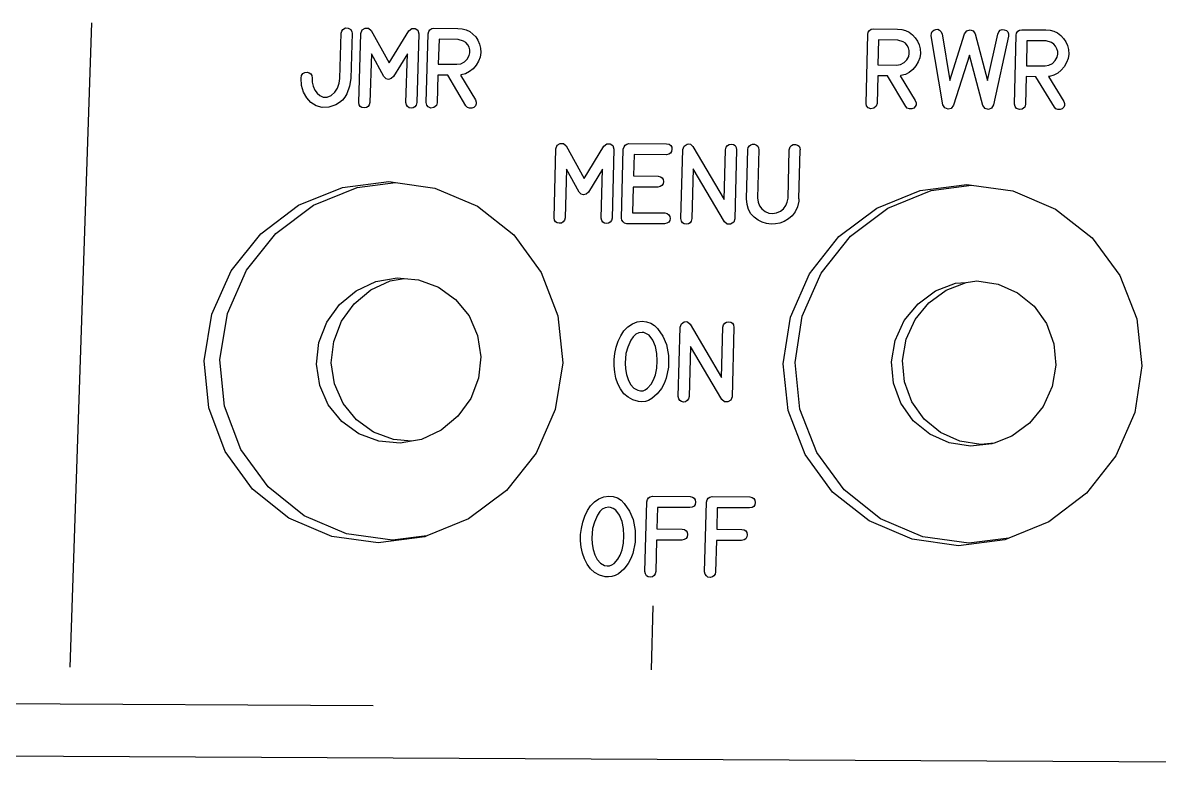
# Model space of a CAD drawing. Extents: x -153 to 26, y -61 to 55.
# Drawn here: x -111.4 to -61.1, y -60.5 to -27.4 of the extents above; entities that cross this region are included whole.
import ezdxf

# ---------------------------------------------------------------- set-up
doc = ezdxf.new("R2010")
doc.units = 0
doc.header["$MEASUREMENT"] = 0
doc.layers.get('0').update_dxf_attribs({"linetype": 'CONTINUOUS'})

msp = doc.modelspace()

# ---------------------------------------------------------------- linework, layer by layer
for p, q in [((-108.403, -27.419), (-109.358, -55.954)), ((-97.256, -27.714), (-97.148, -27.651)), ((-97.148, -27.651), (-97.022, -27.654)), ((-97.022, -27.654), (-96.913, -27.714)), ((-96.401, -27.734), (-96.275, -27.656)), ((-96.275, -27.656), (-96.125, -27.664)), ((-96.125, -27.664), (-95.999, -27.767)), ((-94.334, -27.775), (-94.203, -27.674)), ((-94.203, -27.674), (-94.054, -27.668)), ((-94.054, -27.668), (-93.935, -27.747)), ((-93.4, -27.733), (-93.321, -27.681)), ((-93.321, -27.681), (-93.227, -27.663)), ((-93.227, -27.663), (-92.158, -27.669)), ((-92.158, -27.669), (-91.972, -27.685)), ((-91.972, -27.685), (-91.799, -27.732)), ((-73.846, -27.711), (-73.752, -27.694)), ((-73.752, -27.694), (-72.683, -27.699)), ((-97.393, -29.887), (-97.332, -27.884)), ((-97.332, -27.884), (-97.312, -27.791)), ((-97.312, -27.791), (-97.256, -27.714)), ((-96.913, -27.714), (-96.857, -27.825)), ((-96.85, -27.887), (-96.911, -29.889)), ((-96.857, -27.825), (-96.85, -27.887)), ((-96.548, -30.945), (-96.456, -27.892)), ((-96.456, -27.892), (-96.401, -27.734)), ((-95.999, -27.767), (-95.214, -29.2)), ((-95.214, -29.2), (-94.334, -27.775)), ((-93.888, -27.905), (-93.979, -30.958)), ((-93.935, -27.747), (-93.888, -27.905)), ((-93.565, -30.958), (-93.475, -27.904)), ((-93.475, -27.904), (-93.455, -27.811)), ((-93.455, -27.811), (-93.4, -27.733)), ((-92.997, -28.152), (-93.029, -29.257)), ((-92.148, -28.156), (-92.997, -28.152)), ((-91.907, -28.228), (-92.148, -28.156)), ((-91.799, -27.732), (-91.64, -27.81)), ((-91.64, -27.81), (-91.495, -27.918)), ((-91.495, -27.918), (-91.37, -28.05)), ((-91.37, -28.05), (-91.273, -28.198)), ((-91.273, -28.198), (-91.203, -28.363)), ((-74.074, -30.989), (-73.999, -27.934)), ((-73.999, -27.934), (-73.98, -27.842)), ((-73.98, -27.842), (-73.925, -27.764)), ((-73.925, -27.764), (-73.846, -27.711)), ((-73.52, -28.182), (-73.547, -29.288)), ((-72.671, -28.186), (-73.52, -28.182)), ((-72.683, -27.699), (-72.497, -27.716)), ((-72.43, -28.258), (-72.671, -28.186)), ((-72.497, -27.716), (-72.324, -27.763)), ((-72.324, -27.763), (-72.165, -27.84)), ((-72.165, -27.84), (-72.019, -27.949)), ((-72.019, -27.949), (-71.894, -28.081)), ((-71.894, -28.081), (-71.795, -28.229)), ((-71.194, -27.995), (-71.179, -27.885)), ((-70.67, -31.051), (-71.194, -27.995)), ((-71.179, -27.885), (-71.14, -27.801)), ((-71.14, -27.801), (-71.077, -27.743)), ((-71.077, -27.743), (-70.991, -27.712)), ((-70.991, -27.712), (-70.899, -27.711)), ((-70.899, -27.711), (-70.822, -27.743)), ((-70.822, -27.743), (-70.758, -27.808)), ((-70.758, -27.808), (-70.709, -27.906)), ((-70.709, -27.906), (-70.36, -29.978)), ((-70.36, -29.978), (-69.709, -27.911)), ((-69.709, -27.911), (-69.61, -27.782)), ((-69.61, -27.782), (-69.468, -27.736)), ((-69.468, -27.736), (-69.33, -27.778)), ((-69.33, -27.778), (-69.242, -27.913)), ((-69.242, -27.913), (-68.687, -29.983)), ((-68.687, -29.983), (-68.236, -27.919)), ((-67.762, -28.013), (-68.427, -31.062)), ((-68.236, -27.919), (-68.189, -27.819)), ((-68.189, -27.819), (-68.126, -27.755)), ((-68.126, -27.755), (-68.046, -27.725)), ((-68.046, -27.725), (-67.949, -27.73)), ((-67.949, -27.73), (-67.858, -27.764)), ((-67.858, -27.764), (-67.797, -27.823)), ((-67.797, -27.823), (-67.765, -27.906)), ((-67.765, -27.906), (-67.762, -28.013)), ((-67.496, -31.022), (-67.426, -27.968)), ((-67.426, -27.968), (-67.407, -27.875)), ((-67.407, -27.875), (-67.353, -27.797)), ((-67.353, -27.797), (-67.274, -27.744)), ((-67.274, -27.744), (-67.18, -27.727)), ((-67.18, -27.727), (-66.111, -27.732)), ((-66.111, -27.732), (-65.924, -27.749)), ((-65.924, -27.749), (-65.752, -27.796)), ((-65.752, -27.796), (-65.592, -27.873)), ((-65.592, -27.873), (-65.446, -27.982)), ((-65.446, -27.982), (-65.32, -28.114)), ((-65.32, -28.114), (-65.222, -28.262)), ((-91.81, -28.3), (-91.907, -28.228)), ((-91.728, -28.396), (-91.81, -28.3)), ((-91.668, -28.507), (-91.728, -28.396)), ((-91.638, -28.624), (-91.668, -28.507)), ((-91.638, -28.747), (-91.638, -28.624)), ((-91.203, -28.363), (-91.16, -28.544)), ((-91.16, -28.544), (-91.149, -28.744)), ((-72.332, -28.33), (-72.43, -28.258)), ((-72.249, -28.426), (-72.332, -28.33)), ((-72.189, -28.537), (-72.249, -28.426)), ((-72.159, -28.654), (-72.189, -28.537)), ((-72.158, -28.778), (-72.159, -28.654)), ((-71.795, -28.229), (-71.725, -28.394)), ((-71.725, -28.394), (-71.681, -28.575)), ((-71.681, -28.575), (-71.669, -28.775)), ((-66.946, -28.215), (-66.971, -29.321)), ((-66.097, -28.22), (-66.946, -28.215)), ((-65.856, -28.291), (-66.097, -28.22)), ((-65.758, -28.363), (-65.856, -28.291)), ((-65.676, -28.459), (-65.758, -28.363)), ((-65.615, -28.57), (-65.676, -28.459)), ((-65.585, -28.688), (-65.615, -28.57)), ((-65.584, -28.811), (-65.585, -28.688)), ((-65.222, -28.262), (-65.151, -28.427)), ((-65.151, -28.427), (-65.107, -28.608)), ((-65.107, -28.608), (-65.095, -28.808)), ((-95.997, -28.793), (-96.061, -30.947)), ((-95.44, -29.805), (-95.997, -28.793)), ((-94.401, -28.796), (-95.022, -29.807)), ((-94.465, -30.955), (-94.401, -28.796)), ((-92.034, -29.236), (-91.876, -29.156)), ((-91.876, -29.156), (-91.748, -29.033)), ((-91.748, -29.033), (-91.668, -28.877)), ((-91.668, -28.877), (-91.638, -28.747)), ((-91.246, -29.123), (-91.353, -29.303)), ((-91.178, -28.937), (-91.246, -29.123)), ((-91.149, -28.744), (-91.178, -28.937)), ((-72.552, -29.266), (-72.394, -29.187)), ((-72.394, -29.187), (-72.267, -29.064)), ((-72.267, -29.064), (-72.187, -28.908)), ((-72.187, -28.908), (-72.158, -28.778)), ((-71.764, -29.154), (-71.871, -29.334)), ((-71.697, -28.968), (-71.764, -29.154)), ((-71.669, -28.775), (-71.697, -28.968)), ((-69.498, -28.85), (-70.196, -31.077)), ((-68.899, -31.084), (-69.498, -28.85)), ((-65.819, -29.22), (-65.692, -29.097)), ((-65.692, -29.097), (-65.612, -28.941)), ((-65.612, -28.941), (-65.584, -28.811)), ((-65.189, -29.187), (-65.295, -29.367)), ((-65.122, -29.001), (-65.189, -29.187)), ((-65.095, -28.808), (-65.122, -29.001)), ((-99.085, -29.753), (-99.026, -29.674)), ((-99.026, -29.674), (-98.941, -29.622)), ((-98.941, -29.622), (-98.843, -29.608)), ((-98.843, -29.608), (-98.756, -29.631)), ((-98.756, -29.631), (-98.684, -29.686)), ((-98.684, -29.686), (-98.637, -29.763)), ((-93.029, -29.257), (-92.204, -29.261)), ((-92.204, -29.261), (-92.034, -29.236)), ((-91.82, -29.675), (-92.013, -29.729)), ((-91.645, -29.586), (-91.82, -29.675)), ((-91.49, -29.462), (-91.645, -29.586)), ((-91.353, -29.303), (-91.49, -29.462)), ((-73.547, -29.288), (-72.721, -29.292)), ((-72.721, -29.292), (-72.552, -29.266)), ((-72.335, -29.705), (-72.528, -29.76)), ((-72.161, -29.616), (-72.335, -29.705)), ((-72.006, -29.492), (-72.161, -29.616)), ((-71.871, -29.334), (-72.006, -29.492)), ((-66.971, -29.321), (-66.146, -29.325)), ((-66.146, -29.325), (-65.977, -29.299)), ((-65.977, -29.299), (-65.819, -29.22)), ((-65.585, -29.649), (-65.759, -29.739)), ((-65.431, -29.525), (-65.585, -29.649)), ((-65.295, -29.367), (-65.431, -29.525)), ((-99.108, -29.878), (-99.085, -29.753)), ((-99.086, -30.192), (-99.108, -29.878)), ((-99.002, -30.488), (-99.086, -30.192)), ((-98.637, -29.763), (-98.624, -29.881)), ((-98.624, -29.881), (-98.613, -30.051)), ((-98.613, -30.051), (-98.57, -30.23)), ((-97.493, -30.312), (-97.422, -30.099)), ((-97.422, -30.099), (-97.393, -29.887)), ((-96.911, -29.889), (-96.971, -30.234)), ((-95.346, -29.898), (-95.44, -29.805)), ((-95.236, -29.926), (-95.346, -29.898)), ((-95.125, -29.894), (-95.236, -29.926)), ((-95.022, -29.807), (-95.125, -29.894)), ((-93.044, -29.743), (-93.079, -30.96)), ((-92.613, -29.745), (-93.044, -29.743)), ((-91.803, -31.097), (-92.613, -29.745)), ((-92.013, -29.729), (-92.046, -29.734)), ((-92.046, -29.734), (-91.385, -30.838)), ((-73.558, -29.774), (-73.588, -30.991)), ((-73.128, -29.776), (-73.558, -29.774)), ((-72.311, -31.127), (-73.128, -29.776)), ((-72.528, -29.76), (-72.561, -29.765)), ((-72.561, -29.765), (-71.894, -30.868)), ((-66.982, -29.807), (-67.01, -31.024)), ((-66.552, -29.809), (-66.982, -29.807)), ((-65.732, -31.16), (-66.552, -29.809)), ((-65.952, -29.793), (-65.984, -29.798)), ((-65.984, -29.798), (-65.316, -30.901)), ((-65.759, -29.739), (-65.952, -29.793)), ((-98.862, -30.747), (-99.002, -30.488)), ((-98.57, -30.23), (-98.497, -30.399)), ((-98.497, -30.399), (-98.398, -30.542)), ((-98.398, -30.542), (-98.275, -30.649)), ((-98.275, -30.649), (-98.128, -30.714)), ((-98.128, -30.714), (-97.961, -30.716)), ((-97.961, -30.716), (-97.777, -30.639)), ((-97.777, -30.639), (-97.611, -30.501)), ((-97.611, -30.501), (-97.493, -30.312)), ((-97.168, -30.711), (-97.275, -30.842)), ((-97.085, -30.561), (-97.168, -30.711)), ((-96.971, -30.234), (-97.085, -30.561)), ((-98.676, -30.954), (-98.862, -30.747)), ((-98.447, -31.099), (-98.676, -30.954)), ((-98.18, -31.175), (-98.447, -31.099)), ((-97.883, -31.165), (-98.18, -31.175)), ((-97.565, -31.05), (-97.883, -31.165)), ((-97.408, -30.955), (-97.565, -31.05)), ((-97.275, -30.842), (-97.408, -30.955)), ((-96.53, -31.049), (-96.548, -30.945)), ((-96.486, -31.124), (-96.53, -31.049)), ((-96.415, -31.17), (-96.486, -31.124)), ((-96.317, -31.185), (-96.415, -31.17)), ((-96.218, -31.171), (-96.317, -31.185)), ((-96.142, -31.127), (-96.218, -31.171)), ((-96.09, -31.052), (-96.142, -31.127)), ((-96.061, -30.947), (-96.09, -31.052)), ((-94.439, -31.061), (-94.465, -30.955)), ((-94.392, -31.136), (-94.439, -31.061)), ((-94.322, -31.182), (-94.392, -31.136)), ((-94.23, -31.198), (-94.322, -31.182)), ((-94.137, -31.183), (-94.23, -31.198)), ((-94.064, -31.139), (-94.137, -31.183)), ((-94.012, -31.063), (-94.064, -31.139)), ((-93.979, -30.958), (-94.012, -31.063)), ((-93.545, -31.067), (-93.565, -30.958)), ((-93.476, -31.15), (-93.545, -31.067)), ((-93.355, -31.203), (-93.476, -31.15)), ((-93.222, -31.177), (-93.355, -31.203)), ((-93.117, -31.09), (-93.222, -31.177)), ((-93.079, -30.96), (-93.117, -31.09)), ((-91.74, -31.168), (-91.803, -31.097)), ((-91.648, -31.205), (-91.74, -31.168)), ((-91.547, -31.205), (-91.648, -31.205)), ((-91.457, -31.166), (-91.547, -31.205)), ((-91.386, -31.096), (-91.457, -31.166)), ((-91.351, -31.018), (-91.386, -31.096)), ((-91.385, -30.838), (-91.35, -30.932)), ((-91.35, -30.932), (-91.351, -31.018)), ((-74.053, -31.097), (-74.074, -30.989)), ((-73.984, -31.181), (-74.053, -31.097)), ((-73.862, -31.234), (-73.984, -31.181)), ((-73.729, -31.207), (-73.862, -31.234)), ((-73.625, -31.12), (-73.729, -31.207)), ((-73.588, -30.991), (-73.625, -31.12)), ((-72.248, -31.199), (-72.311, -31.127)), ((-72.156, -31.235), (-72.248, -31.199)), ((-71.964, -31.196), (-72.054, -31.235)), ((-71.894, -31.126), (-71.964, -31.196)), ((-71.894, -30.868), (-71.859, -30.962)), ((-71.859, -31.048), (-71.894, -31.126)), ((-71.859, -30.962), (-71.859, -31.048)), ((-70.582, -31.194), (-70.67, -31.051)), ((-70.443, -31.251), (-70.582, -31.194)), ((-70.3, -31.214), (-70.443, -31.251)), ((-70.196, -31.077), (-70.3, -31.214)), ((-68.802, -31.219), (-68.899, -31.084)), ((-68.657, -31.26), (-68.802, -31.219)), ((-68.515, -31.207), (-68.657, -31.26)), ((-68.427, -31.062), (-68.515, -31.207)), ((-67.475, -31.13), (-67.496, -31.022)), ((-67.405, -31.214), (-67.475, -31.13)), ((-67.283, -31.267), (-67.405, -31.214)), ((-67.047, -31.154), (-67.151, -31.241)), ((-67.01, -31.024), (-67.047, -31.154)), ((-65.669, -31.232), (-65.732, -31.16)), ((-65.315, -31.16), (-65.386, -31.23)), ((-65.316, -30.901), (-65.281, -30.995)), ((-65.281, -31.081), (-65.315, -31.16)), ((-65.281, -30.995), (-65.281, -31.081)), ((-72.054, -31.235), (-72.156, -31.235)), ((-67.151, -31.241), (-67.283, -31.267)), ((-65.577, -31.269), (-65.669, -31.232)), ((-65.475, -31.269), (-65.577, -31.269)), ((-65.386, -31.23), (-65.475, -31.269)), ((-87.902, -36.061), (-87.816, -33.001)), ((-87.816, -33.001), (-87.761, -32.842)), ((-87.761, -32.842), (-87.635, -32.763)), ((-87.635, -32.763), (-87.486, -32.772)), ((-87.486, -32.772), (-87.359, -32.875)), ((-87.359, -32.875), (-86.57, -34.312)), ((-86.57, -34.312), (-85.692, -32.883)), ((-85.692, -32.883), (-85.56, -32.782)), ((-85.56, -32.782), (-85.412, -32.776)), ((-85.412, -32.776), (-85.292, -32.855)), ((-85.245, -33.014), (-85.329, -36.074)), ((-85.292, -32.855), (-85.245, -33.014)), ((-84.915, -36.073), (-84.831, -33.012)), ((-84.831, -33.012), (-84.801, -32.912)), ((-84.801, -32.912), (-84.749, -32.838)), ((-84.749, -32.838), (-84.675, -32.791)), ((-84.675, -32.791), (-84.58, -32.771)), ((-84.58, -32.771), (-82.911, -32.78)), ((-82.911, -32.78), (-82.805, -32.802)), ((-82.741, -33.196), (-82.818, -33.242)), ((-82.805, -32.802), (-82.731, -32.851)), ((-82.693, -33.123), (-82.741, -33.196)), ((-82.731, -32.851), (-82.687, -32.925)), ((-82.675, -33.024), (-82.693, -33.123)), ((-82.687, -32.925), (-82.675, -33.024)), ((-82.277, -36.093), (-82.195, -33.033)), ((-82.195, -33.033), (-82.132, -32.883)), ((-82.132, -32.883), (-82.005, -32.796)), ((-82.005, -32.796), (-81.929, -32.782)), ((-81.929, -32.782), (-81.861, -32.795)), ((-81.861, -32.795), (-81.745, -32.905)), ((-81.745, -32.905), (-80.358, -35.25)), ((-80.358, -35.25), (-80.3, -33.042)), ((-80.3, -33.042), (-80.269, -32.934)), ((-80.269, -32.934), (-80.216, -32.857)), ((-80.216, -32.857), (-80.141, -32.812)), ((-80.141, -32.812), (-80.043, -32.798)), ((-80.043, -32.798), (-79.947, -32.815)), ((-79.947, -32.815), (-79.877, -32.862)), ((-79.814, -33.045), (-79.893, -36.105)), ((-79.877, -32.862), (-79.832, -32.938)), ((-79.832, -32.938), (-79.814, -33.045)), ((-79.375, -35.211), (-79.319, -33.04)), ((-79.319, -33.04), (-79.298, -32.947)), ((-79.298, -32.947), (-79.247, -32.87)), ((-79.247, -32.87), (-79.184, -32.82)), ((-79.184, -32.82), (-79.108, -32.799)), ((-79.108, -32.799), (-79.019, -32.804)), ((-79.019, -32.804), (-78.935, -32.834)), ((-78.935, -32.834), (-78.877, -32.883)), ((-78.833, -33.043), (-78.888, -35.179)), ((-78.877, -32.883), (-78.842, -32.953)), ((-78.842, -32.953), (-78.833, -33.043)), ((-77.533, -35.186), (-77.479, -33.049)), ((-77.479, -33.049), (-77.474, -33.003)), ((-77.474, -33.003), (-77.441, -32.911)), ((-77.441, -32.911), (-77.386, -32.849)), ((-77.386, -32.849), (-77.308, -32.816)), ((-77.308, -32.816), (-77.209, -32.812)), ((-77.209, -32.812), (-77.113, -32.835)), ((-77.113, -32.835), (-77.045, -32.883)), ((-77.049, -35.223), (-76.995, -33.052)), ((-77.045, -32.883), (-77.006, -32.955)), ((-77.006, -32.955), (-76.995, -33.052)), ((-84.353, -33.255), (-84.379, -34.203)), ((-82.924, -33.263), (-84.353, -33.255)), ((-82.818, -33.242), (-82.924, -33.263)), ((-87.355, -33.904), (-87.414, -36.064)), ((-86.795, -34.919), (-87.355, -33.904)), ((-85.756, -33.907), (-86.376, -34.921)), ((-85.816, -36.072), (-85.756, -33.907)), ((-84.379, -34.203), (-83.289, -34.209)), ((-83.289, -34.209), (-83.183, -34.238)), ((-83.183, -34.238), (-83.108, -34.289)), ((-81.732, -33.889), (-81.79, -36.096)), ((-80.344, -36.231), (-81.732, -33.889)), ((-99.219, -35.504), (-97.282, -34.718)), ((-98.554, -35.496), (-96.631, -34.715)), ((-97.282, -34.718), (-95.223, -34.457)), ((-96.631, -34.715), (-94.921, -34.499)), ((-95.223, -34.457), (-94.921, -34.499)), ((-94.921, -34.499), (-93.179, -34.739)), ((-93.179, -34.739), (-91.29, -35.544)), ((-84.393, -34.695), (-84.423, -35.834)), ((-83.302, -34.701), (-84.393, -34.695)), ((-83.195, -34.673), (-83.302, -34.701)), ((-83.118, -34.623), (-83.195, -34.673)), ((-83.07, -34.551), (-83.118, -34.623)), ((-83.108, -34.289), (-83.064, -34.362)), ((-83.052, -34.457), (-83.07, -34.551)), ((-83.064, -34.362), (-83.052, -34.457)), ((-71.671, -34.847), (-69.613, -34.586)), ((-71.191, -34.844), (-69.397, -34.616)), ((-69.613, -34.586), (-69.397, -34.616)), ((-69.397, -34.616), (-67.568, -34.868)), ((-86.7, -35.012), (-86.795, -34.919)), ((-86.591, -35.039), (-86.7, -35.012)), ((-86.479, -35.008), (-86.591, -35.039)), ((-86.376, -34.921), (-86.479, -35.008)), ((-79.347, -35.466), (-79.375, -35.211)), ((-78.888, -35.179), (-78.861, -35.366)), ((-77.567, -35.36), (-77.533, -35.186)), ((-77.049, -35.223), (-77.059, -35.327)), ((-73.603, -35.634), (-71.671, -34.847)), ((-73.11, -35.625), (-71.191, -34.844)), ((-67.568, -34.868), (-65.674, -35.674)), ((-100.901, -36.763), (-99.219, -35.504)), ((-100.225, -36.746), (-98.554, -35.496)), ((-91.29, -35.544), (-89.684, -36.819)), ((-79.28, -35.688), (-79.347, -35.466)), ((-79.174, -35.878), (-79.28, -35.688)), ((-78.861, -35.366), (-78.796, -35.528)), ((-78.796, -35.528), (-78.694, -35.665)), ((-78.694, -35.665), (-78.553, -35.777)), ((-77.872, -35.763), (-77.73, -35.655)), ((-77.73, -35.655), (-77.63, -35.518)), ((-77.63, -35.518), (-77.567, -35.36)), ((-77.119, -35.575), (-77.215, -35.787)), ((-77.059, -35.327), (-77.119, -35.575)), ((-75.276, -36.892), (-73.603, -35.634)), ((-74.772, -36.875), (-73.11, -35.625)), ((-65.674, -35.674), (-64.059, -36.949)), ((-87.884, -36.166), (-87.902, -36.061)), ((-87.839, -36.241), (-87.884, -36.166)), ((-87.767, -36.287), (-87.839, -36.241)), ((-87.495, -36.244), (-87.571, -36.289)), ((-87.443, -36.169), (-87.495, -36.244)), ((-87.414, -36.064), (-87.443, -36.169)), ((-85.79, -36.177), (-85.816, -36.072)), ((-85.742, -36.253), (-85.79, -36.177)), ((-85.672, -36.299), (-85.742, -36.253)), ((-85.414, -36.256), (-85.487, -36.301)), ((-85.362, -36.18), (-85.414, -36.256)), ((-85.329, -36.074), (-85.362, -36.18)), ((-84.891, -36.17), (-84.915, -36.073)), ((-84.844, -36.244), (-84.891, -36.17)), ((-84.772, -36.294), (-84.844, -36.244)), ((-84.423, -35.834), (-82.993, -35.841)), ((-82.993, -35.841), (-82.887, -35.871)), ((-82.821, -36.252), (-82.899, -36.301)), ((-82.887, -35.871), (-82.813, -35.922)), ((-82.774, -36.18), (-82.821, -36.252)), ((-82.813, -35.922), (-82.769, -35.994)), ((-82.756, -36.087), (-82.774, -36.18)), ((-82.769, -35.994), (-82.756, -36.087)), ((-82.251, -36.2), (-82.277, -36.093)), ((-82.203, -36.276), (-82.251, -36.2)), ((-81.822, -36.202), (-81.875, -36.277)), ((-81.79, -36.096), (-81.822, -36.202)), ((-80.23, -36.334), (-80.344, -36.231)), ((-79.941, -36.254), (-80.075, -36.336)), ((-79.893, -36.105), (-79.941, -36.254)), ((-79.028, -36.037), (-79.174, -35.878)), ((-78.857, -36.162), (-79.028, -36.037)), ((-78.677, -36.255), (-78.857, -36.162)), ((-78.487, -36.314), (-78.677, -36.255)), ((-78.553, -35.777), (-78.391, -35.851)), ((-78.391, -35.851), (-78.224, -35.873)), ((-78.224, -35.873), (-78.051, -35.844)), ((-78.051, -35.844), (-77.872, -35.763)), ((-77.698, -36.216), (-77.889, -36.291)), ((-77.512, -36.108), (-77.698, -36.216)), ((-77.346, -35.965), (-77.512, -36.108)), ((-77.215, -35.787), (-77.346, -35.965)), ((-102.214, -38.408), (-100.901, -36.763)), ((-101.528, -38.381), (-100.225, -36.746)), ((-87.67, -36.303), (-87.767, -36.287)), ((-87.571, -36.289), (-87.67, -36.303)), ((-85.58, -36.315), (-85.672, -36.299)), ((-85.487, -36.301), (-85.58, -36.315)), ((-84.677, -36.32), (-84.772, -36.294)), ((-83.006, -36.329), (-84.677, -36.32)), ((-82.899, -36.301), (-83.006, -36.329)), ((-82.133, -36.322), (-82.203, -36.276)), ((-82.04, -36.337), (-82.133, -36.322)), ((-81.947, -36.323), (-82.04, -36.337)), ((-81.875, -36.277), (-81.947, -36.323)), ((-80.075, -36.336), (-80.23, -36.334)), ((-78.287, -36.34), (-78.487, -36.314)), ((-78.086, -36.332), (-78.287, -36.34)), ((-77.889, -36.291), (-78.086, -36.332)), ((-89.684, -36.819), (-88.47, -38.478)), ((-76.578, -38.538), (-75.276, -36.892)), ((-76.065, -38.51), (-74.772, -36.875)), ((-64.059, -36.949), (-62.834, -38.607)), ((-103.068, -40.33), (-102.214, -38.408)), ((-102.377, -40.289), (-101.528, -38.381)), ((-95.796, -38.882), (-94.857, -38.716)), ((-95.158, -38.852), (-94.544, -38.743)), ((-94.857, -38.716), (-94.544, -38.743)), ((-94.544, -38.743), (-93.913, -38.798)), ((-88.47, -38.478), (-87.731, -40.407)), ((-77.419, -40.46), (-76.578, -38.538)), ((-76.9, -40.418), (-76.065, -38.51)), ((-62.834, -38.607), (-62.082, -40.537)), ((-96.76, -39.864), (-96.022, -39.254)), ((-96.666, -39.287), (-95.796, -38.882)), ((-96.022, -39.254), (-95.158, -38.852)), ((-93.913, -38.798), (-93.028, -39.124)), ((-93.028, -39.124), (-92.263, -39.671)), ((-71.295, -39.827), (-70.525, -39.266)), ((-70.997, -39.299), (-70.106, -38.952)), ((-70.525, -39.266), (-69.639, -38.922)), ((-70.106, -38.952), (-69.639, -38.922)), ((-69.639, -38.922), (-69.16, -38.848)), ((-69.16, -38.848), (-68.224, -38.993)), ((-68.224, -38.993), (-67.362, -39.377)), ((-97.409, -39.901), (-96.666, -39.287)), ((-92.263, -39.671), (-91.669, -40.402)), ((-71.773, -39.864), (-70.997, -39.299)), ((-67.362, -39.377), (-66.631, -39.975)), ((-97.973, -40.685), (-97.409, -39.901)), ((-97.32, -40.642), (-96.76, -39.864)), ((-72.382, -40.61), (-71.773, -39.864)), ((-71.9, -40.568), (-71.295, -39.827)), ((-66.631, -39.975), (-66.083, -40.745)), ((-103.405, -42.397), (-103.068, -40.33)), ((-102.711, -42.343), (-102.377, -40.289)), ((-98.32, -41.583), (-97.973, -40.685)), ((-97.665, -41.535), (-97.32, -40.642)), ((-91.669, -40.402), (-91.288, -41.268)), ((-87.731, -40.407), (-87.519, -42.477)), ((-84.63, -40.893), (-84.432, -40.755)), ((-84.432, -40.755), (-84.221, -40.668)), ((-84.221, -40.668), (-84.002, -40.639)), ((-84.002, -40.639), (-83.8, -40.66)), ((-83.8, -40.66), (-83.618, -40.722)), ((-83.618, -40.722), (-83.457, -40.823)), ((-82.32, -40.898), (-82.257, -40.748)), ((-82.257, -40.748), (-82.13, -40.661)), ((-82.13, -40.661), (-82.054, -40.646)), ((-82.054, -40.646), (-81.985, -40.66)), ((-81.985, -40.66), (-81.869, -40.77)), ((-81.869, -40.77), (-80.479, -43.124)), ((-80.391, -40.799), (-80.337, -40.722)), ((-80.337, -40.722), (-80.262, -40.677)), ((-80.262, -40.677), (-80.164, -40.663)), ((-80.164, -40.663), (-80.067, -40.68)), ((-80.067, -40.68), (-79.997, -40.726)), ((-79.997, -40.726), (-79.953, -40.803)), ((-77.742, -42.527), (-77.419, -40.46)), ((-77.221, -42.472), (-76.9, -40.418)), ((-72.781, -41.485), (-72.382, -40.61)), ((-72.296, -41.437), (-71.9, -40.568)), ((-66.083, -40.745), (-65.753, -41.636)), ((-62.082, -40.537), (-61.855, -42.607)), ((-91.288, -41.268), (-91.144, -42.21)), ((-85.062, -41.526), (-84.945, -41.279)), ((-84.945, -41.279), (-84.802, -41.068)), ((-84.802, -41.068), (-84.63, -40.893)), ((-84.283, -41.218), (-84.396, -41.325)), ((-84.151, -41.154), (-84.283, -41.218)), ((-84.001, -41.133), (-84.151, -41.154)), ((-83.922, -41.144), (-84.001, -41.133)), ((-83.799, -41.192), (-83.922, -41.144)), ((-83.691, -41.263), (-83.799, -41.192)), ((-83.523, -41.477), (-83.691, -41.263)), ((-83.457, -40.823), (-83.316, -40.965)), ((-83.316, -40.965), (-83.088, -41.303)), ((-82.402, -43.971), (-82.32, -40.898)), ((-80.479, -43.124), (-80.422, -40.908)), ((-80.422, -40.908), (-80.391, -40.799)), ((-79.934, -40.91), (-80.014, -43.983)), ((-79.953, -40.803), (-79.934, -40.91)), ((-98.426, -42.536), (-98.32, -41.583)), ((-97.77, -42.482), (-97.665, -41.535)), ((-85.21, -42.065), (-85.15, -41.793)), ((-85.15, -41.793), (-85.062, -41.526)), ((-84.634, -41.793), (-84.714, -42.062)), ((-84.492, -41.475), (-84.634, -41.793)), ((-84.396, -41.325), (-84.492, -41.475)), ((-83.411, -41.754), (-83.523, -41.477)), ((-83.346, -42.063), (-83.411, -41.754)), ((-83.088, -41.303), (-82.925, -41.669)), ((-82.925, -41.669), (-82.829, -42.161)), ((-81.856, -41.758), (-81.914, -43.974)), ((-80.465, -44.11), (-81.856, -41.758)), ((-72.943, -42.43), (-72.781, -41.485)), ((-72.457, -42.376), (-72.296, -41.437)), ((-65.753, -41.636), (-65.666, -42.587)), ((-91.144, -42.21), (-91.249, -43.163)), ((-85.24, -42.34), (-85.21, -42.065)), ((-84.714, -42.062), (-84.75, -42.492)), ((-83.326, -42.388), (-83.346, -42.063)), ((-82.829, -42.161), (-82.832, -42.67)), ((-103.2, -44.469), (-103.405, -42.397)), ((-102.507, -44.401), (-102.711, -42.343)), ((-98.285, -43.479), (-98.426, -42.536)), ((-97.63, -43.418), (-97.77, -42.482)), ((-87.519, -42.477), (-87.847, -44.547)), ((-85.242, -42.619), (-85.24, -42.34)), ((-85.214, -42.893), (-85.242, -42.619)), ((-84.75, -42.492), (-84.735, -42.742)), ((-84.735, -42.742), (-84.691, -42.991)), ((-83.404, -43.007), (-83.348, -42.713)), ((-83.348, -42.713), (-83.326, -42.388)), ((-82.832, -42.67), (-82.935, -43.166)), ((-77.524, -44.599), (-77.742, -42.527)), ((-77.004, -44.53), (-77.221, -42.472)), ((-72.857, -43.382), (-72.943, -42.43)), ((-72.371, -43.321), (-72.457, -42.376)), ((-65.666, -42.587), (-65.826, -43.533)), ((-61.855, -42.607), (-62.17, -44.677)), ((-91.249, -43.163), (-91.595, -44.063)), ((-85.157, -43.155), (-85.214, -42.893)), ((-85.069, -43.404), (-85.157, -43.155)), ((-84.691, -42.991), (-84.618, -43.225)), ((-84.618, -43.225), (-84.511, -43.435)), ((-83.604, -43.427), (-83.487, -43.238)), ((-83.487, -43.238), (-83.404, -43.007)), ((-82.935, -43.166), (-83.025, -43.396)), ((-97.904, -44.346), (-98.285, -43.479)), ((-97.252, -44.279), (-97.63, -43.418)), ((-84.951, -43.64), (-85.069, -43.404)), ((-84.802, -43.847), (-84.951, -43.64)), ((-84.511, -43.435), (-84.368, -43.601)), ((-84.368, -43.601), (-84.183, -43.699)), ((-84.183, -43.699), (-84.067, -43.723)), ((-84.067, -43.723), (-83.958, -43.715)), ((-83.958, -43.715), (-83.857, -43.675)), ((-83.857, -43.675), (-83.763, -43.605)), ((-83.763, -43.605), (-83.604, -43.427)), ((-83.14, -43.616), (-83.328, -43.861)), ((-83.025, -43.396), (-83.14, -43.616)), ((-72.529, -44.274), (-72.857, -43.382)), ((-72.046, -44.207), (-72.371, -43.321)), ((-65.826, -43.533), (-66.224, -44.41)), ((-96.662, -45.008), (-97.252, -44.279)), ((-91.595, -44.063), (-92.158, -44.848)), ((-84.621, -44.008), (-84.802, -43.847)), ((-84.408, -44.124), (-84.621, -44.008)), ((-84.163, -44.194), (-84.408, -44.124)), ((-84.006, -44.208), (-84.163, -44.194)), ((-83.855, -44.191), (-84.006, -44.208)), ((-83.711, -44.144), (-83.855, -44.191)), ((-83.572, -44.066), (-83.711, -44.144)), ((-83.328, -43.861), (-83.572, -44.066)), ((-82.376, -44.078), (-82.402, -43.971)), ((-82.328, -44.155), (-82.376, -44.078)), ((-82.258, -44.201), (-82.328, -44.155)), ((-82.165, -44.216), (-82.258, -44.201)), ((-82.072, -44.202), (-82.165, -44.216)), ((-81.999, -44.156), (-82.072, -44.202)), ((-81.947, -44.08), (-81.999, -44.156)), ((-81.914, -43.974), (-81.947, -44.08)), ((-80.351, -44.213), (-80.465, -44.11)), ((-80.195, -44.215), (-80.351, -44.213)), ((-80.062, -44.133), (-80.195, -44.215)), ((-80.014, -43.983), (-80.062, -44.133)), ((-71.981, -45.046), (-72.529, -44.274)), ((-71.501, -44.974), (-72.046, -44.207)), ((-102.468, -46.405), (-103.2, -44.469)), ((-101.779, -46.324), (-102.507, -44.401)), ((-97.311, -45.079), (-97.904, -44.346)), ((-87.847, -44.547), (-88.696, -46.475)), ((-76.778, -46.535), (-77.524, -44.599)), ((-76.263, -46.453), (-77.004, -44.53)), ((-66.224, -44.41), (-66.832, -45.157)), ((-62.17, -44.677), (-63.005, -46.605)), ((-96.545, -45.628), (-97.311, -45.079)), ((-95.901, -45.553), (-96.662, -45.008)), ((-92.158, -44.848), (-92.901, -45.465)), ((-71.25, -45.645), (-71.981, -45.046)), ((-70.775, -45.57), (-71.501, -44.974)), ((-66.832, -45.157), (-67.609, -45.724)), ((-95.659, -45.955), (-96.545, -45.628)), ((-95.021, -45.877), (-95.901, -45.553)), ((-92.901, -45.465), (-93.773, -45.87)), ((-70.387, -46.031), (-71.25, -45.645)), ((-69.917, -45.953), (-70.775, -45.57)), ((-67.609, -45.724), (-68.401, -46.033)), ((-100.576, -47.979), (-101.779, -46.324)), ((-94.714, -46.038), (-95.659, -45.955)), ((-94.211, -45.948), (-95.021, -45.877)), ((-94.211, -45.948), (-94.714, -46.038)), ((-93.773, -45.87), (-94.211, -45.948)), ((-69.449, -46.176), (-70.387, -46.031)), ((-68.986, -46.097), (-69.917, -45.953)), ((-68.501, -46.072), (-69.449, -46.176)), ((-68.401, -46.033), (-68.986, -46.097)), ((-68.401, -46.033), (-68.501, -46.072)), ((-101.256, -48.072), (-102.468, -46.405)), ((-88.696, -46.475), (-90.007, -48.129)), ((-75.556, -48.202), (-76.778, -46.535)), ((-75.048, -48.109), (-76.263, -46.453)), ((-63.005, -46.605), (-64.305, -48.259)), ((-99.648, -49.355), (-101.256, -48.072)), ((-98.978, -49.254), (-100.576, -47.979)), ((-90.007, -48.129), (-91.691, -49.396)), ((-73.939, -49.486), (-75.556, -48.202)), ((-73.442, -49.384), (-75.048, -48.109)), ((-64.305, -48.259), (-65.981, -49.526)), ((-86.426, -49.025), (-86.282, -48.814)), ((-86.282, -48.814), (-86.11, -48.639)), ((-86.11, -48.639), (-85.911, -48.5)), ((-85.911, -48.5), (-85.699, -48.412)), ((-85.699, -48.412), (-85.48, -48.383)), ((-85.48, -48.383), (-85.277, -48.405)), ((-85.277, -48.405), (-85.095, -48.466)), ((-85.095, -48.466), (-84.934, -48.568)), ((-84.934, -48.568), (-84.793, -48.711)), ((-84.793, -48.711), (-84.564, -49.05)), ((-83.878, -51.722), (-83.795, -48.64)), ((-83.795, -48.64), (-83.766, -48.538)), ((-83.766, -48.538), (-83.714, -48.463)), ((-83.714, -48.463), (-83.639, -48.415)), ((-83.639, -48.415), (-83.543, -48.393)), ((-83.543, -48.393), (-81.867, -48.402)), ((-81.867, -48.402), (-81.762, -48.425)), ((-81.699, -48.825), (-81.776, -48.872)), ((-81.762, -48.425), (-81.688, -48.474)), ((-81.651, -48.751), (-81.699, -48.825)), ((-81.688, -48.474), (-81.645, -48.549)), ((-81.633, -48.65), (-81.651, -48.751)), ((-81.645, -48.549), (-81.633, -48.65)), ((-81.229, -51.736), (-81.148, -48.653)), ((-81.148, -48.653), (-81.118, -48.552)), ((-81.118, -48.552), (-81.066, -48.477)), ((-81.066, -48.477), (-80.992, -48.428)), ((-80.992, -48.428), (-80.896, -48.407)), ((-80.896, -48.407), (-79.22, -48.415)), ((-79.22, -48.415), (-79.115, -48.438)), ((-79.051, -48.838), (-79.129, -48.885)), ((-79.115, -48.438), (-79.041, -48.487)), ((-79.003, -48.764), (-79.051, -48.838)), ((-79.041, -48.487), (-78.998, -48.562)), ((-78.986, -48.663), (-79.003, -48.764)), ((-78.998, -48.562), (-78.986, -48.663)), ((-97.096, -50.06), (-98.978, -49.254)), ((-86.631, -49.543), (-86.543, -49.274)), ((-86.543, -49.274), (-86.426, -49.025)), ((-85.971, -49.223), (-86.114, -49.542)), ((-85.876, -49.072), (-85.971, -49.223)), ((-85.762, -48.964), (-85.876, -49.072)), ((-85.63, -48.9), (-85.762, -48.964)), ((-85.48, -48.879), (-85.63, -48.9)), ((-85.4, -48.89), (-85.48, -48.879)), ((-85.277, -48.938), (-85.4, -48.89)), ((-85.169, -49.01), (-85.277, -48.938)), ((-85.001, -49.225), (-85.169, -49.01)), ((-84.888, -49.503), (-85.001, -49.225)), ((-84.564, -49.05), (-84.402, -49.418)), ((-83.315, -48.885), (-83.341, -49.84)), ((-81.883, -48.892), (-83.315, -48.885)), ((-81.776, -48.872), (-81.883, -48.892)), ((-80.668, -48.898), (-80.693, -49.854)), ((-79.236, -48.906), (-80.668, -48.898)), ((-79.129, -48.885), (-79.236, -48.906)), ((-97.754, -50.167), (-99.648, -49.355)), ((-91.691, -49.396), (-93.539, -50.149)), ((-86.722, -50.091), (-86.691, -49.815)), ((-86.691, -49.815), (-86.631, -49.543)), ((-86.195, -49.812), (-86.231, -50.243)), ((-86.114, -49.542), (-86.195, -49.812)), ((-84.824, -49.813), (-84.888, -49.503)), ((-84.804, -50.139), (-84.824, -49.813)), ((-84.402, -49.418), (-84.305, -49.911)), ((-83.341, -49.84), (-82.224, -49.846)), ((-82.224, -49.846), (-82.12, -49.868)), ((-80.693, -49.854), (-79.576, -49.86)), ((-72.039, -50.297), (-73.939, -49.486)), ((-71.555, -50.19), (-73.442, -49.384)), ((-65.981, -49.526), (-67.743, -50.246)), ((-95.702, -50.451), (-97.754, -50.167)), ((-95.058, -50.342), (-97.096, -50.06)), ((-93.634, -50.188), (-95.702, -50.451)), ((-93.539, -50.149), (-95.058, -50.342)), ((-93.539, -50.149), (-93.634, -50.188)), ((-86.724, -50.371), (-86.722, -50.091)), ((-86.231, -50.243), (-86.215, -50.495)), ((-84.826, -50.466), (-84.804, -50.139)), ((-84.305, -49.911), (-84.308, -50.423)), ((-83.354, -50.331), (-83.391, -51.725)), ((-82.237, -50.337), (-83.354, -50.331)), ((-82.129, -50.308), (-82.237, -50.337)), ((-82.051, -50.256), (-82.129, -50.308)), ((-82.12, -49.868), (-82.045, -49.915)), ((-82.004, -50.181), (-82.051, -50.256)), ((-82.045, -49.915), (-82.001, -49.986)), ((-81.988, -50.083), (-82.004, -50.181)), ((-82.001, -49.986), (-81.988, -50.083)), ((-80.706, -50.345), (-80.742, -51.738)), ((-79.588, -50.351), (-80.706, -50.345)), ((-79.48, -50.321), (-79.588, -50.351)), ((-79.576, -49.86), (-79.472, -49.881)), ((-79.403, -50.269), (-79.48, -50.321)), ((-79.472, -49.881), (-79.397, -49.928)), ((-79.356, -50.194), (-79.403, -50.269)), ((-79.397, -49.928), (-79.353, -50)), ((-79.339, -50.097), (-79.356, -50.194)), ((-79.353, -50), (-79.339, -50.097)), ((-69.985, -50.581), (-72.039, -50.297)), ((-69.515, -50.472), (-71.555, -50.19)), ((-67.919, -50.318), (-69.985, -50.581)), ((-67.743, -50.246), (-69.515, -50.472)), ((-67.743, -50.246), (-67.919, -50.318)), ((-86.696, -50.647), (-86.724, -50.371)), ((-86.638, -50.909), (-86.696, -50.647)), ((-86.215, -50.495), (-86.172, -50.744)), ((-86.172, -50.744), (-86.098, -50.98)), ((-84.966, -50.993), (-84.882, -50.761)), ((-84.882, -50.761), (-84.826, -50.466)), ((-84.308, -50.423), (-84.412, -50.92)), ((-86.55, -51.159), (-86.638, -50.909)), ((-86.432, -51.396), (-86.55, -51.159)), ((-86.098, -50.98), (-85.992, -51.191)), ((-85.992, -51.191), (-85.848, -51.357)), ((-85.848, -51.357), (-85.663, -51.456)), ((-85.336, -51.432), (-85.242, -51.361)), ((-85.242, -51.361), (-85.082, -51.182)), ((-85.082, -51.182), (-84.966, -50.993)), ((-84.502, -51.152), (-84.617, -51.372)), ((-84.412, -50.92), (-84.502, -51.152)), ((-86.283, -51.604), (-86.432, -51.396)), ((-86.102, -51.766), (-86.283, -51.604)), ((-85.889, -51.882), (-86.102, -51.766)), ((-85.663, -51.456), (-85.546, -51.479)), ((-85.546, -51.479), (-85.437, -51.471)), ((-85.437, -51.471), (-85.336, -51.432)), ((-85.051, -51.825), (-85.19, -51.902)), ((-84.806, -51.619), (-85.051, -51.825)), ((-84.617, -51.372), (-84.806, -51.619)), ((-83.852, -51.831), (-83.878, -51.722)), ((-83.803, -51.908), (-83.852, -51.831)), ((-83.415, -51.83), (-83.464, -51.906)), ((-83.391, -51.725), (-83.415, -51.83)), ((-81.203, -51.844), (-81.229, -51.736)), ((-81.153, -51.921), (-81.203, -51.844)), ((-80.766, -51.844), (-80.814, -51.92)), ((-80.742, -51.738), (-80.766, -51.844)), ((-85.643, -51.953), (-85.889, -51.882)), ((-85.486, -51.966), (-85.643, -51.953)), ((-85.335, -51.95), (-85.486, -51.966)), ((-85.19, -51.902), (-85.335, -51.95)), ((-83.73, -51.954), (-83.803, -51.908)), ((-83.633, -51.968), (-83.73, -51.954)), ((-83.536, -51.952), (-83.633, -51.968)), ((-83.464, -51.906), (-83.536, -51.952)), ((-81.08, -51.967), (-81.153, -51.921)), ((-80.983, -51.982), (-81.08, -51.967)), ((-80.886, -51.966), (-80.983, -51.982)), ((-80.814, -51.92), (-80.886, -51.966)), ((-83.529, -53.237), (-83.605, -56.084)), ((-121.681, -57.525), (-95.918, -57.656)), ((12.057, -60.525), (-140.179, -59.758))]:
    msp.add_line(p, q)

doc.saveas('drawing.dxf')
